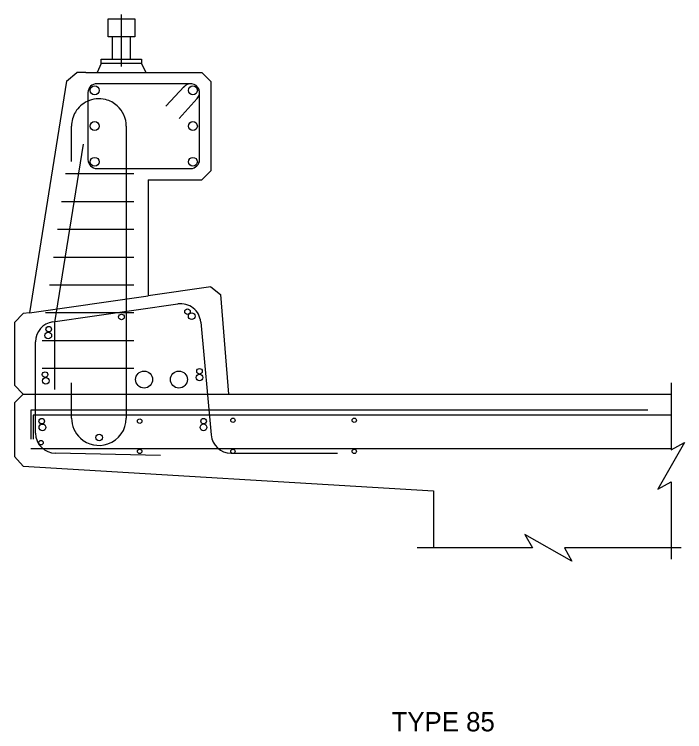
# Model space of a CAD drawing. Extents: x 25576 to 25873, y -3191 to -3046.
# Drawn here: x 25600.54 to 25606.79, y -3090.3 to -3083.61 of the extents above; entities that cross this region are included whole.
import ezdxf

# ---------------------------------------------------------------- set-up
doc = ezdxf.new("R2010")
doc.units = 0
for name, color, linetype in [('212 Leaders and Dim Lines', 7, 'Continuous'), ('220 Structural Steel', 7, 'Continuous'), ('222 Structural Steel', 7, 'Continuous'), ('border_NO-PLOT', 7, 'Continuous'), ('str_Concrete-A', 7, 'Continuous'), ('str_Reinforcement-B', 7, 'Continuous'), ('str_Reinforcement-C', 7, 'Continuous'), ('str_Reinforcement-D', 7, 'Continuous'), ('str_Reinforcement-E', 7, 'Continuous'), ('str_Reinforcement-G', 7, 'Continuous'), ('str_Reinforcement-I', 7, 'Continuous'), ('str_Reinforcement-O', 7, 'Continuous'), ('str_Text-A', 7, 'Continuous')]:
    doc.layers.add(name, color=color, linetype=linetype)

msp = doc.modelspace()

# ---------------------------------------------------------------- linework, layer by layer
at = {"layer": '212 Leaders and Dim Lines'}
msp.add_line((25601.5363, -3084.0968), (25601.5363, -3083.6097), dxfattribs=at)
at = {"layer": '220 Structural Steel'}
for p, q in [((25606.4498, -3087.3039), (25600.6908, -3087.3039)), ((25600.6908, -3087.3039), (25600.6908, -3087.5743)), ((25606.6694, -3087.3503), (25600.7112, -3087.3503)), ((25600.7112, -3087.3503), (25600.7112, -3087.5743)), ((25606.6694, -3087.6628), (25600.6908, -3087.6628))]:
    msp.add_line(p, q, dxfattribs=at)
at = {"layer": '222 Structural Steel'}
for p, q in [((25601.453, -3084.0274), (25601.453, -3083.8191)), ((25601.6197, -3084.0274), (25601.6197, -3083.8191))]:
    msp.add_line(p, q, dxfattribs=at)
for points in [[(25601.4113, -3083.6524), (25601.6613, -3083.6524), (25601.6613, -3083.8191), (25601.4113, -3083.8191)], [(25601.3488, -3084.0274), (25601.7238, -3084.0274), (25601.7238, -3084.0691), (25601.3488, -3084.0691)]]:
    msp.add_lwpolyline(points, close=True, dxfattribs=at)
at = {"layer": 'str_Concrete-A'}
for p, q in [((25601.3488, -3084.0691), (25601.3095, -3084.1524)), ((25601.7238, -3084.0691), (25601.7632, -3084.1524)), ((25601.0232, -3084.2346), (25601.1202, -3084.1524)), ((25601.2035, -3084.1524), (25601.1202, -3084.1524)), ((25601.2035, -3084.1524), (25602.2869, -3084.1524)), ((25602.2869, -3084.1524), (25602.3702, -3084.2357)), ((25601.0232, -3084.2346), (25600.6775, -3086.3942)), ((25602.3702, -3084.2357), (25602.3702, -3085.0691)), ((25602.3702, -3085.0691), (25602.2869, -3085.1524)), ((25601.7869, -3085.1524), (25602.2869, -3085.1524)), ((25601.7869, -3085.1524), (25601.7869, -3086.2357)), ((25602.3711, -3086.1523), (25601.7869, -3086.2357)), ((25602.3711, -3086.1523), (25602.4604, -3086.2235)), ((25602.4604, -3086.2235), (25602.5369, -3087.1524)), ((25600.6775, -3086.3942), (25601.7869, -3086.2357)), ((25600.5369, -3086.4857), (25600.6202, -3086.4024)), ((25600.6775, -3086.3942), (25600.6202, -3086.4024)), ((25600.5369, -3086.4857), (25600.5369, -3087.0691)), ((25600.5369, -3087.0691), (25600.6202, -3087.1524)), ((25600.5369, -3087.2357), (25600.6202, -3087.1524)), ((25600.6202, -3087.1524), (25606.6694, -3087.1524)), ((25600.5369, -3087.2357), (25600.5369, -3087.7357)), ((25600.5369, -3087.7357), (25600.6201, -3087.8241)), ((25600.6201, -3087.8241), (25604.4498, -3088.0562)), ((25604.4498, -3088.0562), (25604.4498, -3088.5874))]:
    msp.add_line(p, q, dxfattribs=at)
at = {"layer": 'str_Reinforcement-B'}
for p, q in [((25602.1827, -3084.2566), (25601.3077, -3084.2566)), ((25602.122, -3084.2828), (25601.9504, -3084.4655)), ((25601.2244, -3084.3399), (25601.2244, -3084.9649)), ((25602.266, -3084.9649), (25602.266, -3084.3399)), ((25602.2446, -3084.3957), (25602.0771, -3084.5813)), ((25601.3077, -3085.0482), (25602.1827, -3085.0482))]:
    msp.add_line(p, q, dxfattribs=at)
for centre, start, end in [((25601.3077, -3084.3399), 90, 180), ((25602.1827, -3084.3399), 317.78265, 144.96367), ((25601.3077, -3084.9649), 180, 270), ((25602.1827, -3084.9649), 270, 0)]:
    msp.add_arc(centre, 0.0833, start, end, dxfattribs=at)
at = {"layer": 'str_Reinforcement-C'}
for centre, radius in [((25602.1536, -3086.3839), 0.026), ((25601.5367, -3086.4333), 0.026), ((25600.8582, -3086.5472), 0.026), ((25600.824, -3086.971), 0.026), ((25601.7479, -3087.0172), 0.0792), ((25602.0732, -3087.0172), 0.0794), ((25602.2656, -3086.9398), 0.026), ((25600.7928, -3087.4056), 0.026), ((25602.3034, -3087.4056), 0.026)]:
    msp.add_circle(centre, radius, dxfattribs=at)
msp.add_arc((25601.3266, -3084.6524), 0.2552, 75.92807, 115.37693, dxfattribs=at)
at = {"layer": 'str_Reinforcement-D'}
for p, q in [((25601.0157, -3085.0959), (25601.652, -3085.0959)), ((25600.9784, -3085.3552), (25601.652, -3085.3552)), ((25600.9411, -3085.6145), (25601.652, -3085.6145)), ((25600.9038, -3085.8738), (25601.652, -3085.8738)), ((25600.8665, -3086.1332), (25601.652, -3086.1332)), ((25600.8292, -3086.3925), (25601.652, -3086.3925)), ((25600.796, -3086.6518), (25601.652, -3086.6518)), ((25600.796, -3086.9111), (25601.652, -3086.9111))]:
    msp.add_line(p, q, dxfattribs=at)
at = {"layer": 'str_Reinforcement-E'}
for centre in [(25601.2869, -3084.3191), (25602.2035, -3084.3191), (25601.2869, -3084.6524), (25602.2035, -3084.6524), (25601.2869, -3084.9857), (25602.2035, -3084.9857)]:
    msp.add_circle(centre, 0.0417, dxfattribs=at)
at = {"layer": 'str_Reinforcement-G'}
for centre in [(25602.1924, -3086.4266), (25600.8539, -3086.6062), (25602.2651, -3086.9976), (25600.8301, -3087.0288), (25600.7988, -3087.4632), (25602.3031, -3087.4631), (25601.3281, -3087.5573)]:
    msp.add_circle(centre, 0.0312, dxfattribs=at)
at = {"layer": 'str_Reinforcement-I'}
for p, q in [((25601.0714, -3084.9818), (25601.0714, -3084.6524)), ((25601.5818, -3084.6524), (25601.5818, -3086.8886)), ((25601.1782, -3084.8214), (25600.9119, -3086.4857)), ((25600.9119, -3086.4857), (25600.9119, -3087.111)), ((25601.5818, -3086.8886), (25601.5818, -3087.3763)), ((25601.0714, -3087.3763), (25601.0714, -3087.0479))]:
    msp.add_line(p, q, dxfattribs=at)
for centre, start, end in [((25601.3266, -3084.6524), 115.37693, 148.99728), ((25601.3266, -3084.6524), 47.90906, 75.92807), ((25601.3266, -3084.6524), 0, 47.90906), ((25601.3266, -3084.6524), 148.99728, 180), ((25601.3266, -3087.3763), 180, 227.30337), ((25601.3266, -3087.3763), 289.07123, 0), ((25601.3266, -3087.3763), 227.30337, 289.07123)]:
    msp.add_arc(centre, 0.2552, start, end, dxfattribs=at)
at = {"layer": 'str_Reinforcement-O'}
for p, q in [((25600.8958, -3086.4788), (25602.0638, -3086.3119)), ((25602.2771, -3086.4806), (25602.3728, -3087.534)), ((25600.7348, -3087.517), (25600.7348, -3086.6644)), ((25601.9015, -3087.7253), (25600.9223, -3087.7045)), ((25602.5596, -3087.7045), (25603.5538, -3087.7045))]:
    msp.add_line(p, q, dxfattribs=at)
for centre in [(25601.7072, -3087.4056), (25602.5775, -3087.3972), (25603.7101, -3087.3972), (25600.7862, -3087.6063), (25601.7072, -3087.6876), (25602.5775, -3087.6876), (25603.7101, -3087.6876)]:
    msp.add_circle(centre, 0.0208, dxfattribs=at)
for centre, start, end in [((25602.0903, -3086.4975), 5.19443, 98.1301), ((25600.9223, -3086.6644), 98.1301, 180), ((25600.9223, -3087.517), 180, 270), ((25602.5596, -3087.517), 185.19443, 270)]:
    msp.add_arc(centre, 0.1875, start, end, dxfattribs=at)
at = {"layer": 'str_Text-A'}
for p, q in [((25606.6694, -3087.0472), (25606.6694, -3087.6723)), ((25606.7944, -3087.6034), (25606.5444, -3088.0413)), ((25606.6694, -3087.6723), (25606.7944, -3087.6034)), ((25606.5444, -3088.0413), (25606.6694, -3087.9723)), ((25606.6694, -3087.9723), (25606.6694, -3088.6938)), ((25605.7414, -3088.7124), (25605.3036, -3088.4624)), ((25605.3036, -3088.4624), (25605.3725, -3088.5874)), ((25605.3725, -3088.5874), (25604.2962, -3088.5874)), ((25606.7605, -3088.5874), (25605.6725, -3088.5874)), ((25605.6725, -3088.5874), (25605.7414, -3088.7124))]:
    msp.add_line(p, q, dxfattribs=at)

# ---------------------------------------------------------------- texts
at = {"layer": 'border_NO-PLOT'}
msp.add_text('TYPE 85', height=0.18, dxfattribs=at).set_placement((25604.0587, -3090.2999))

doc.saveas('drawing.dxf')
